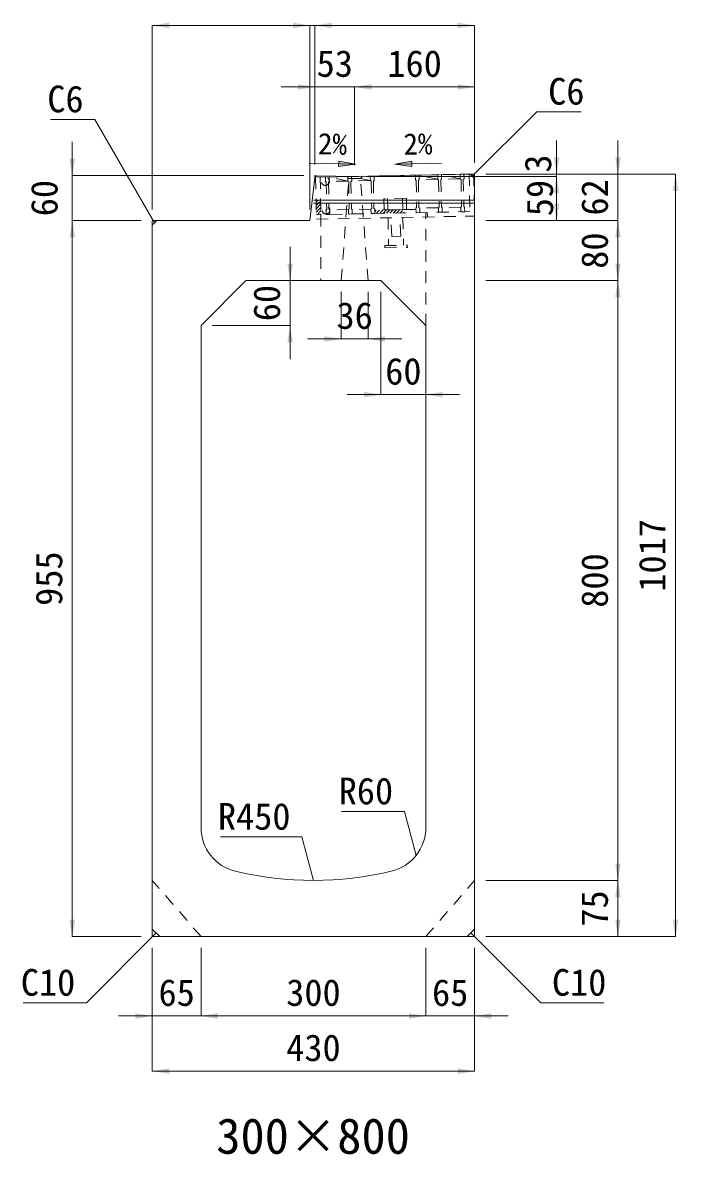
# Model space of a CAD drawing. Units: millimetres at full size; some dimension numbers follow another scale. Extents: x -3301 to 90699, y 107523 to 139162.
# Drawn here: x 18510 to 19385, y 132894 to 134404 of the extents above; entities that cross this region are included whole.
import ezdxf
from ezdxf.enums import TextEntityAlignment as Align

# ---------------------------------------------------------------- set-up
doc = ezdxf.new("R2010")
doc.units = ezdxf.units.MM
doc.header["$LTSCALE"] = 21
doc.header["$PDMODE"] = 32
doc.header["$PDSIZE"] = 10.5
doc.linetypes.add('USER1', pattern=[1.35, 0.75, -0.6])
for name, color, linetype, lineweight in [('0_2', 7, 'USER1', 9), ('寸法線', 7, 'Continuous', 9), ('引出線', 4, 'Continuous', 9), ('本体', 2, 'Continuous', 9), ('補助線', 8, 'Continuous', 13), ('ｸﾞﾚｰﾁﾝｸﾞ', 7, 'USER1', 9)]:
    doc.layers.add(name, color=color, linetype=linetype, lineweight=lineweight)
doc.styles.add('ＭＳ ゴシック', font='')
doc.styles.get('ＭＳ ゴシック').set_extended_font_data('MS Gothic')

# ---------------------------------------------------------------- blocks, each defined once
blk = doc.blocks.new('filled_arrow')
at = {"color": 0, "linetype": 'Continuous', "lineweight": -2}
blk.add_solid([(7.5, 1.25), (0, 0), (7.5, -1.25)], dxfattribs=at)

msp = doc.modelspace()

# ---------------------------------------------------------------- hatches: boundary and pattern name
at = {"layer": '引出線'}
for points in [[(18931.66, 134219.13), (18931.51, 134211.63), (18954.08, 134214.93)], [(19029.01, 134219.13), (19029.16, 134211.63), (19006.59, 134214.93)]]:
    msp.add_hatch(color=256, dxfattribs=at).paths.add_polyline_path(points)
at = {"layer": 'ｸﾞﾚｰﾁﾝｸﾞ'}
h = msp.add_hatch(dxfattribs=at)
h.set_pattern_fill('USER', color=256, style=0, pattern_type=2)
h.set_pattern_definition([(46.14576, (18376.71, 133819.99), (-2.28951, 2.19972), [75, -60])])
h.paths.add_polyline_path([(18900.78, 134197.53), (18906.78, 134197.65), (18907.78, 134147.66), (18901.78, 134147.54)])
h = msp.add_hatch(dxfattribs=at)
h.set_pattern_fill('USER', color=256, style=0, pattern_type=2)
h.set_pattern_definition([(46.14576, (18473.69, 133821.93), (-2.28951, 2.19972), [75, -60])])
h.paths.add_polyline_path([(18979.76, 134149.1), (18979.67, 134153.6), (19015.16, 134154.3), (19030.16, 134154.6), (19034.66, 134154.69), (19034.75, 134150.2), (19015.25, 134149.81)])

# ---------------------------------------------------------------- linework, layer by layer
at = {"layer": '0_2'}
for p, q in [((18934.88, 134059.63), (18945.2, 134195.72)), ((18942.38, 134198.78), (18945.2, 134195.72)), ((18945.2, 134195.72), (18960.56, 134195.72)), ((18963.38, 134198.78), (18960.56, 134195.72)), ((18970.88, 134059.63), (18960.56, 134195.72))]:
    msp.add_line(p, q, dxfattribs=at)
at = {"layer": '寸法線'}
for p, q in [((18682.88, 134399.96), (18892.88, 134399.96)), ((18682.88, 134154.63), (18682.88, 134399.96)), ((18847.88, 134399.96), (18944.88, 134399.96)), ((18892.88, 134154.63), (18892.88, 134399.96)), ((18892.88, 134154.63), (18892.88, 134399.96)), ((18899.88, 134214.63), (18899.88, 134399.96)), ((18899.88, 134399.96), (19112.88, 134399.96)), ((18899.88, 134214.63), (18899.88, 134399.96)), ((19112.88, 134216.63), (19112.88, 134399.96)), ((18854.88, 134317.94), (18997.88, 134317.94)), ((18899.88, 134214.63), (18899.88, 134317.94)), ((18952.88, 134213.57), (18952.88, 134317.94)), ((18952.88, 134317.94), (19112.88, 134317.94)), ((18952.88, 134213.57), (18952.88, 134317.94)), ((19112.88, 134216.63), (19112.88, 134317.94)), ((18576.13, 134244.63), (18576.13, 134094.63)), ((19222.38, 134246.63), (19222.38, 134153.57)), ((19304.23, 134246.63), (19304.23, 134094.63)), ((18884.88, 134199.63), (18576.13, 134199.63)), ((18967.88, 134198.57), (19222.38, 134198.57)), ((18967.88, 134198.57), (19222.38, 134198.57)), ((19127.88, 134201.63), (19222.38, 134201.63)), ((19127.88, 134201.63), (19381.1, 134201.63)), ((19127.88, 134201.63), (19304.23, 134201.63)), ((19222.38, 134198.57), (19222.38, 134139.63)), ((19381.1, 134201.63), (19381.1, 133184.63)), ((18667.88, 134139.63), (18576.13, 134139.63)), ((18576.13, 134139.63), (18576.13, 133184.63)), ((18667.88, 134139.63), (18576.13, 134139.63)), ((19127.88, 134139.63), (19222.38, 134139.63)), ((19127.88, 134139.63), (19304.23, 134139.63)), ((19127.88, 134139.63), (19304.23, 134139.63)), ((19304.23, 134139.63), (19304.23, 134059.63)), ((18866.77, 134104.63), (18866.77, 133954.63)), ((18822.88, 134059.63), (18866.77, 134059.63)), ((19127.88, 134059.63), (19304.23, 134059.63)), ((19127.88, 134059.63), (19304.23, 134059.63)), ((19304.23, 134059.63), (19304.23, 133259.63)), ((18934.88, 134044.63), (18934.88, 133981.79)), ((18970.88, 134044.63), (18970.88, 133981.79)), ((18987.88, 134044.63), (18987.88, 133907.51)), ((18762.88, 133999.63), (18866.77, 133999.63)), ((19047.88, 133984.63), (19047.88, 133907.51)), ((18889.88, 133981.79), (19015.88, 133981.79)), ((18942.88, 133907.51), (19092.88, 133907.51)), ((19127.88, 133259.63), (19304.23, 133259.63)), ((19127.88, 133259.63), (19304.23, 133259.63)), ((19304.23, 133259.63), (19304.23, 133184.63)), ((18667.88, 133184.63), (18576.13, 133184.63)), ((19127.88, 133184.63), (19304.23, 133184.63)), ((19127.88, 133184.63), (19381.1, 133184.63)), ((18682.88, 133169.63), (18682.88, 133078.8)), ((18682.88, 133169.63), (18682.88, 133005.2)), ((18747.88, 133169.63), (18747.88, 133078.8)), ((18747.88, 133169.63), (18747.88, 133078.8)), ((19047.88, 133169.63), (19047.88, 133078.8)), ((19047.88, 133169.63), (19047.88, 133078.8)), ((19112.88, 133169.63), (19112.88, 133078.8)), ((19112.88, 133169.63), (19112.88, 133005.2)), ((18637.88, 133078.8), (18792.88, 133078.8)), ((18747.88, 133078.8), (19047.88, 133078.8)), ((19002.88, 133078.8), (19157.88, 133078.8)), ((18682.88, 133005.2), (19112.88, 133005.2))]:
    msp.add_line(p, q, dxfattribs=at)
at = {"layer": '引出線'}
for p, q in [((18891.97, 134216.17), (18954.08, 134214.93)), ((19068.7, 134216.17), (19006.59, 134214.93))]:
    msp.add_line(p, q, dxfattribs=at)
for points in [[(19109.88, 134198.71), (19196.13, 134284.95), (19255.29, 134284.95)], [(18685.88, 134136.69), (18606.19, 134274.72), (18547.02, 134274.72)], [(19034.95, 133292.95), (19019.21, 133351.69), (18935.3, 133351.69)], [(18897.88, 133259.63), (18882.28, 133317.84), (18774.01, 133317.84)], [(18687.88, 133189.63), (18595.04, 133096.4), (18510.75, 133096.4)], [(19107.88, 133189.63), (19201.11, 133096.4), (19285.4, 133096.4)]]:
    msp.add_lwpolyline(points, dxfattribs=at)
at = {"layer": '引出線', "lineweight": 13}
for points in [[(18931.66, 134219.13), (18931.51, 134211.63), (18954.08, 134214.93)], [(19029.01, 134219.13), (19029.16, 134211.63), (19006.59, 134214.93)]]:
    msp.add_lwpolyline(points, close=True, dxfattribs=at)
at = {"layer": '本体', "lineweight": 13}
for p, q in [((18899.56, 134196.92), (18892.88, 134139.63)), ((18902.6, 134199.57), (18952.88, 134198.57)), ((18952.88, 134198.57), (19106.88, 134201.51)), ((19112.88, 134195.63), (19106.88, 134201.51)), ((19112.88, 133194.63), (19112.88, 134195.63)), ((18688.88, 134139.63), (18682.88, 134133.63)), ((18682.88, 134133.63), (18682.88, 133194.63)), ((18688.88, 134139.63), (18892.88, 134139.63)), ((18747.88, 133999.63), (18807.88, 134059.63)), ((18807.88, 134059.63), (18987.88, 134059.63)), ((18987.88, 134059.63), (19047.88, 133999.63)), ((18747.88, 133999.63), (18747.88, 133330.15)), ((19047.88, 133330.16), (19047.88, 133999.63)), ((18692.88, 133184.63), (18682.88, 133194.63)), ((18692.88, 133184.63), (19102.88, 133184.63)), ((19102.88, 133184.63), (19112.88, 133194.63))]:
    msp.add_line(p, q, dxfattribs=at)
at = {"layer": '本体', "color": 4}
for p, q in [((19112.88, 134166.76), (18897.8, 134166.76)), ((19112.88, 134162.76), (18897.8, 134162.76))]:
    msp.add_line(p, q, dxfattribs=at)
at = {"layer": '本体', "linetype": 'USER1'}
for p, q in [((19047.88, 133999.63), (19047.88, 134150.46)), ((18907.78, 134147.66), (18907.78, 134059.63))]:
    msp.add_line(p, q, dxfattribs=at)
at = {"layer": '本体', "color": 7, "linetype": 'USER1'}
for p, q in [((18747.88, 133184.63), (18682.88, 133259.63)), ((19047.88, 133184.63), (19112.88, 133259.63))]:
    msp.add_line(p, q, dxfattribs=at)
at = {"layer": '本体', "lineweight": 13}
for centre, radius, start, end in [((18902.54, 134196.57), 3, 88.85438, 173.34557), ((18807.88, 133330.15), 60, 180, 256.65779), ((18987.88, 133330.16), 60, 283.34251, 0), ((18897.88, 133709.63), 450, 256.65779, 283.34251)]:
    msp.add_arc(centre, radius, start, end, dxfattribs=at)
at = {"layer": '補助線'}
for p, q in [((18899.56, 134196.92), (18899.88, 134199.63)), ((18902.6, 134199.57), (18899.88, 134199.63)), ((19106.88, 134201.51), (19112.88, 134201.63)), ((19112.88, 134195.63), (19112.88, 134201.63)), ((18682.88, 134133.63), (18682.88, 134139.63)), ((18688.88, 134139.63), (18682.88, 134139.63)), ((18682.88, 133194.63), (18682.88, 133184.63)), ((18692.88, 133184.63), (18682.88, 133184.63)), ((19102.88, 133184.63), (19112.88, 133184.63)), ((19112.88, 133194.63), (19112.88, 133184.63))]:
    msp.add_line(p, q, dxfattribs=at)
at = {"layer": 'ｸﾞﾚｰﾁﾝｸﾞ'}
for p, q in [((18900.78, 134197.53), (19111.73, 134201.75)), ((18900.78, 134197.53), (18901.9, 134141.54)), ((18906.78, 134197.65), (18907.78, 134147.66)), ((18913.77, 134197.79), (19098.74, 134201.49)), ((18918.77, 134197.89), (18913.77, 134197.79)), ((18918.77, 134197.89), (18913.77, 134197.79)), ((18918.77, 134197.89), (18913.77, 134197.79)), ((18913.89, 134191.79), (18913.77, 134197.79)), ((18913.77, 134197.79), (18913.89, 134191.79)), ((18913.77, 134197.79), (18913.89, 134191.79)), ((18913.77, 134197.79), (18913.89, 134191.79)), ((18913.77, 134197.79), (18913.89, 134191.79)), ((18913.77, 134197.79), (18913.89, 134191.79)), ((18913.77, 134197.79), (18913.89, 134191.79)), ((18943.89, 134192.39), (18918.77, 134197.89)), ((18918.77, 134197.89), (18918.89, 134191.89)), ((18918.77, 134197.89), (18918.89, 134191.89)), ((18918.77, 134197.89), (18918.89, 134191.89)), ((18948.77, 134198.49), (18943.77, 134198.39)), ((18948.77, 134198.49), (18943.77, 134198.39)), ((18948.77, 134198.49), (18943.77, 134198.39)), ((18943.77, 134198.39), (18943.89, 134192.39)), ((18943.77, 134198.39), (18943.89, 134192.39)), ((18943.77, 134198.39), (18943.89, 134192.39)), ((18973.88, 134192.99), (18948.77, 134198.49)), ((18948.77, 134198.49), (18948.89, 134192.49)), ((18948.77, 134198.49), (18948.89, 134192.49)), ((18948.77, 134198.49), (18948.89, 134192.49)), ((18978.76, 134199.09), (18973.76, 134198.99)), ((18978.76, 134199.09), (18973.76, 134198.99)), ((18978.76, 134199.09), (18973.76, 134198.99)), ((18973.76, 134198.99), (18973.88, 134192.99)), ((18973.76, 134198.99), (18973.88, 134192.99)), ((18973.76, 134198.99), (18973.88, 134192.99)), ((18978.76, 134199.09), (18978.88, 134193.09)), ((18978.76, 134199.09), (18978.88, 134193.09)), ((18978.76, 134199.09), (18978.88, 134193.09)), ((19033.75, 134200.19), (19033.87, 134194.19)), ((19033.75, 134200.19), (19033.87, 134194.19)), ((19033.75, 134200.19), (19033.87, 134194.19)), ((19033.87, 134194.19), (19034.89, 134193.21)), ((19033.87, 134194.19), (19034.89, 134193.21)), ((19033.87, 134194.19), (19034.89, 134193.21)), ((19038.87, 134194.29), (19037.89, 134193.27)), ((19038.87, 134194.29), (19037.89, 134193.27)), ((19038.87, 134194.29), (19037.89, 134193.27)), ((19038.75, 134200.29), (19038.87, 134194.29)), ((19038.75, 134200.29), (19038.87, 134194.29)), ((19038.75, 134200.29), (19038.87, 134194.29)), ((19063.86, 134194.79), (19038.75, 134200.29)), ((19063.86, 134194.79), (19038.87, 134194.29)), ((19063.74, 134200.79), (19063.86, 134194.79)), ((19063.74, 134200.79), (19063.86, 134194.79)), ((19063.74, 134200.79), (19063.86, 134194.79)), ((19063.86, 134194.79), (19064.88, 134193.81)), ((19063.86, 134194.79), (19064.88, 134193.81)), ((19063.86, 134194.79), (19064.88, 134193.81)), ((19064.88, 134193.81), (19065.6, 134157.81)), ((19064.88, 134193.81), (19065.6, 134157.81)), ((19064.88, 134193.81), (19065.6, 134157.81)), ((19068.86, 134194.89), (19067.88, 134193.87)), ((19068.86, 134194.89), (19067.88, 134193.87)), ((19068.86, 134194.89), (19067.88, 134193.87)), ((19067.88, 134193.87), (19068.6, 134157.87)), ((19067.88, 134193.87), (19068.6, 134157.87)), ((19067.88, 134193.87), (19068.6, 134157.87)), ((19068.74, 134200.89), (19068.86, 134194.89)), ((19068.74, 134200.89), (19068.86, 134194.89)), ((19068.74, 134200.89), (19068.86, 134194.89)), ((19093.86, 134195.39), (19068.74, 134200.89)), ((19093.86, 134195.39), (19068.86, 134194.89)), ((19098.74, 134201.49), (19093.74, 134201.39)), ((19098.74, 134201.49), (19093.74, 134201.39)), ((19098.74, 134201.49), (19093.74, 134201.39)), ((19093.74, 134201.39), (19093.86, 134195.39)), ((19093.74, 134201.39), (19093.86, 134195.39)), ((19093.74, 134201.39), (19093.86, 134195.39)), ((19093.86, 134195.39), (19094.88, 134194.41)), ((19093.86, 134195.39), (19094.88, 134194.41)), ((19093.86, 134195.39), (19094.88, 134194.41)), ((19094.88, 134194.41), (19095.6, 134158.41)), ((19094.88, 134194.41), (19095.6, 134158.41)), ((19094.88, 134194.41), (19095.6, 134158.41)), ((19098.86, 134195.49), (19097.88, 134194.47)), ((19098.86, 134195.49), (19097.88, 134194.47)), ((19098.86, 134195.49), (19097.88, 134194.47)), ((19097.88, 134194.47), (19098.6, 134158.47)), ((19097.88, 134194.47), (19098.6, 134158.47)), ((19097.88, 134194.47), (19098.6, 134158.47)), ((19098.74, 134201.49), (19098.86, 134195.49)), ((19098.74, 134201.49), (19098.86, 134195.49)), ((19098.74, 134201.49), (19098.86, 134195.49)), ((19105.74, 134201.63), (19106.74, 134151.64)), ((19111.73, 134201.75), (19112.85, 134145.76)), ((18913.89, 134191.79), (18914.91, 134190.81)), ((18913.89, 134191.79), (18914.91, 134190.81)), ((18913.89, 134191.79), (18914.91, 134190.81)), ((18914.91, 134190.81), (18915.63, 134154.81)), ((18914.91, 134190.81), (18915.63, 134154.81)), ((18914.91, 134190.81), (18915.63, 134154.81)), ((18918.89, 134191.89), (18917.91, 134190.87)), ((18918.89, 134191.89), (18917.91, 134190.87)), ((18918.89, 134191.89), (18917.91, 134190.87)), ((18917.91, 134190.87), (18918.63, 134154.87)), ((18917.91, 134190.87), (18918.63, 134154.87)), ((18917.91, 134190.87), (18918.63, 134154.87)), ((18943.89, 134192.39), (18918.89, 134191.89)), ((18943.89, 134192.39), (18944.91, 134191.41)), ((18943.89, 134192.39), (18944.91, 134191.41)), ((18943.89, 134192.39), (18944.91, 134191.41)), ((18944.91, 134191.41), (18945.63, 134155.41)), ((18944.91, 134191.41), (18945.63, 134155.41)), ((18944.91, 134191.41), (18945.63, 134155.41)), ((18948.89, 134192.49), (18947.91, 134191.47)), ((18948.89, 134192.49), (18947.91, 134191.47)), ((18948.89, 134192.49), (18947.91, 134191.47)), ((18947.91, 134191.47), (18948.63, 134155.47)), ((18947.91, 134191.47), (18948.63, 134155.47)), ((18947.91, 134191.47), (18948.63, 134155.47)), ((18973.88, 134192.99), (18948.89, 134192.49)), ((18973.88, 134192.99), (18974.9, 134192.01)), ((18973.88, 134192.99), (18974.9, 134192.01)), ((18973.88, 134192.99), (18974.9, 134192.01)), ((18974.9, 134192.01), (18975.62, 134156.01)), ((18974.9, 134192.01), (18975.62, 134156.01)), ((18974.9, 134192.01), (18975.62, 134156.01)), ((18978.88, 134193.09), (18977.9, 134192.07)), ((18978.88, 134193.09), (18977.9, 134192.07)), ((18978.88, 134193.09), (18977.9, 134192.07)), ((18977.9, 134192.07), (18978.62, 134156.07)), ((18977.9, 134192.07), (18978.62, 134156.07)), ((18977.9, 134192.07), (18978.62, 134156.07)), ((19034.89, 134193.21), (19035.61, 134157.21)), ((19034.89, 134193.21), (19035.61, 134157.21)), ((19034.89, 134193.21), (19035.61, 134157.21)), ((19037.89, 134193.27), (19038.61, 134157.27)), ((19037.89, 134193.27), (19038.61, 134157.27)), ((19037.89, 134193.27), (19038.61, 134157.27)), ((19021.86, 134169.44), (18991.87, 134168.84)), ((18991.87, 134168.84), (18992.17, 134153.85)), ((18996.87, 134168.94), (18997.17, 134153.95)), ((19016.86, 134169.34), (19017.16, 134154.34)), ((19021.86, 134169.44), (19022.16, 134154.44)), ((19106.74, 134151.64), (18901.78, 134147.54)), ((18914.65, 134153.8), (18915.63, 134154.81)), ((18914.65, 134153.8), (18915.63, 134154.81)), ((18914.65, 134153.8), (18915.63, 134154.81)), ((18914.77, 134147.8), (18914.65, 134153.8)), ((18914.77, 134147.8), (18914.65, 134153.8)), ((18914.77, 134147.8), (18914.65, 134153.8)), ((18914.77, 134147.8), (18914.65, 134153.8)), ((18914.77, 134147.8), (18914.65, 134153.8)), ((18914.77, 134147.8), (18914.65, 134153.8)), ((18919.65, 134153.9), (18918.63, 134154.87)), ((18919.65, 134153.9), (18918.63, 134154.87)), ((18919.65, 134153.9), (18918.63, 134154.87)), ((18944.65, 134154.39), (18919.65, 134153.9)), ((18919.77, 134147.9), (18919.65, 134153.9)), ((18919.77, 134147.9), (18919.65, 134153.9)), ((18919.77, 134147.9), (18919.65, 134153.9)), ((18944.65, 134154.39), (18945.63, 134155.41)), ((18944.65, 134154.39), (18945.63, 134155.41)), ((18944.65, 134154.39), (18945.63, 134155.41)), ((18944.77, 134148.4), (18944.65, 134154.39)), ((18944.77, 134148.4), (18944.65, 134154.39)), ((18944.77, 134148.4), (18944.65, 134154.39)), ((18949.77, 134148.5), (18944.77, 134148.4)), ((18949.77, 134148.5), (18944.77, 134148.4)), ((18949.77, 134148.5), (18944.77, 134148.4)), ((18949.65, 134154.49), (18948.63, 134155.47)), ((18949.65, 134154.49), (18948.63, 134155.47)), ((18949.65, 134154.49), (18948.63, 134155.47)), ((18974.64, 134154.99), (18949.65, 134154.49)), ((18949.77, 134148.5), (18949.65, 134154.49)), ((18949.77, 134148.5), (18949.65, 134154.49)), ((18949.77, 134148.5), (18949.65, 134154.49)), ((18974.64, 134154.99), (18975.62, 134156.01)), ((18974.64, 134154.99), (18975.62, 134156.01)), ((18974.64, 134154.99), (18975.62, 134156.01)), ((18974.76, 134149), (18974.64, 134154.99)), ((18974.76, 134149), (18974.64, 134154.99)), ((18974.76, 134149), (18974.64, 134154.99)), ((18979.76, 134149.1), (18974.76, 134149)), ((18979.76, 134149.1), (18974.76, 134149)), ((18979.76, 134149.1), (18974.76, 134149)), ((18979.64, 134155.09), (18978.62, 134156.07)), ((18979.64, 134155.09), (18978.62, 134156.07)), ((18979.64, 134155.09), (18978.62, 134156.07)), ((18979.76, 134149.1), (18979.64, 134155.09)), ((18979.76, 134149.1), (18979.64, 134155.09)), ((18979.76, 134149.1), (18979.64, 134155.09)), ((19034.66, 134154.69), (18979.67, 134153.6)), ((19022.16, 134154.44), (18992.17, 134153.85)), ((19034.63, 134156.19), (19035.61, 134157.21)), ((19034.63, 134156.19), (19035.61, 134157.21)), ((19034.63, 134156.19), (19035.61, 134157.21)), ((19034.75, 134150.2), (19034.63, 134156.19)), ((19034.75, 134150.2), (19034.63, 134156.19)), ((19034.75, 134150.2), (19034.63, 134156.19)), ((19039.75, 134150.3), (19034.75, 134150.2)), ((19039.75, 134150.3), (19034.75, 134150.2)), ((19039.75, 134150.3), (19034.75, 134150.2)), ((19039.63, 134156.29), (19038.61, 134157.27)), ((19039.63, 134156.29), (19038.61, 134157.27)), ((19039.63, 134156.29), (19038.61, 134157.27)), ((19064.62, 134156.79), (19039.63, 134156.29)), ((19039.75, 134150.3), (19039.63, 134156.29)), ((19039.75, 134150.3), (19039.63, 134156.29)), ((19039.75, 134150.3), (19039.63, 134156.29)), ((19049.75, 134150.5), (19049.87, 134144.5)), ((19064.62, 134156.79), (19065.6, 134157.81)), ((19064.62, 134156.79), (19065.6, 134157.81)), ((19064.62, 134156.79), (19065.6, 134157.81)), ((19064.74, 134150.8), (19064.62, 134156.79)), ((19064.74, 134150.8), (19064.62, 134156.79)), ((19064.74, 134150.8), (19064.62, 134156.79)), ((19069.74, 134150.9), (19064.74, 134150.8)), ((19069.74, 134150.9), (19064.74, 134150.8)), ((19069.74, 134150.9), (19064.74, 134150.8)), ((19069.62, 134156.89), (19068.6, 134157.87)), ((19069.62, 134156.89), (19068.6, 134157.87)), ((19069.62, 134156.89), (19068.6, 134157.87)), ((19094.62, 134157.39), (19069.62, 134156.89)), ((19069.74, 134150.9), (19069.62, 134156.89)), ((19069.74, 134150.9), (19069.62, 134156.89)), ((19069.74, 134150.9), (19069.62, 134156.89)), ((19094.62, 134157.39), (19095.6, 134158.41)), ((19094.62, 134157.39), (19095.6, 134158.41)), ((19094.62, 134157.39), (19095.6, 134158.41)), ((19094.74, 134151.4), (19094.62, 134157.39)), ((19094.74, 134151.4), (19094.62, 134157.39)), ((19094.74, 134151.4), (19094.62, 134157.39)), ((19099.74, 134151.5), (19094.74, 134151.4)), ((19099.74, 134151.5), (19094.74, 134151.4)), ((19099.74, 134151.5), (19094.74, 134151.4)), ((19099.62, 134157.49), (19098.6, 134158.47)), ((19099.62, 134157.49), (19098.6, 134158.47)), ((19099.62, 134157.49), (19098.6, 134158.47)), ((19099.74, 134151.5), (19099.62, 134157.49)), ((19099.74, 134151.5), (19099.62, 134157.49)), ((19099.74, 134151.5), (19099.62, 134157.49)), ((19112.85, 134145.76), (19112.75, 134150.76)), ((18901.9, 134141.54), (19112.85, 134145.76)), ((18919.77, 134147.9), (18914.77, 134147.8)), ((18919.77, 134147.9), (18914.77, 134147.8)), ((18919.77, 134147.9), (18914.77, 134147.8)), ((18997.38, 134143.45), (18998.12, 134106.45)), ((19002.38, 134118.43), (19001.38, 134143.41)), ((19014.37, 134118.91), (19013.37, 134143.89)), ((19017.37, 134143.85), (19018.11, 134106.85)), ((19014.37, 134118.91), (19002.38, 134118.43)), ((18993.12, 134106.35), (19023.11, 134106.95)), ((18993.18, 134103.36), (18993.12, 134106.35)), ((18993.18, 134103.36), (19023.17, 134103.96)), ((19023.17, 134103.96), (19023.11, 134106.95))]:
    msp.add_line(p, q, dxfattribs=at)
for p in [(18913.89, 134191.79), (18914.65, 134153.8)]:
    msp.add_point(p, dxfattribs=at)

# ---------------------------------------------------------------- block references
at = {"layer": '寸法線', "xscale": 3, "yscale": 3}
for p in [(18682.88, 134399.96), (18899.88, 134399.96), (18899.88, 134399.96), (18952.88, 134317.94), (18952.88, 134317.94), (18970.88, 133981.79), (19047.88, 133907.51), (18747.88, 133078.8), (18747.88, 133078.8), (19112.88, 133078.8), (18682.88, 133005.2)]:
    msp.add_blockref('filled_arrow', p, dxfattribs=at)
for p, rotation in [((18892.88, 134399.96), 180), ((18892.88, 134399.96), 180), ((19112.88, 134399.96), 180), ((18899.88, 134317.94), 180), ((19112.88, 134317.94), 180), ((19222.38, 134201.63), 90), ((19304.23, 134201.63), 90), ((18576.13, 134199.63), 90), ((19222.38, 134198.57), 270), ((19381.1, 134201.63), 270), ((19222.38, 134139.63), 90), ((18576.13, 134139.63), 270), ((18576.13, 134139.63), 270), ((19304.23, 134139.63), 270), ((19304.23, 134139.63), 270), ((18866.77, 134059.63), 90), ((19304.23, 134059.63), 90), ((19304.23, 134059.63), 270), ((18866.77, 133999.63), 270), ((18934.88, 133981.79), 180), ((18987.88, 133907.51), 180), ((19304.23, 133259.63), 90), ((19304.23, 133259.63), 270), ((18576.13, 133184.63), 90), ((19304.23, 133184.63), 90), ((19381.1, 133184.63), 90), ((18682.88, 133078.8), 180), ((19047.88, 133078.8), 180), ((19047.88, 133078.8), 180), ((19112.88, 133005.2), 180)]:
    msp.add_blockref('filled_arrow', p, dxfattribs=dict(at, rotation=rotation))
at = {"layer": '引出線', "xscale": 0.12, "yscale": 0.12}
for p, rotation in [((19109.88, 134198.71), 45), ((18685.88, 134136.69), 120), ((19034.95, 133292.95), 105), ((18897.88, 133259.63), 105), ((18687.88, 133189.63), 225.1), ((19107.88, 133189.63), 315)]:
    msp.add_blockref('filled_arrow', p, dxfattribs=dict(at, rotation=rotation))

# ---------------------------------------------------------------- texts
at = {"layer": '0_2', "style": 'ＭＳ ゴシック'}
msp.add_text('300×800', height=47.47, dxfattribs=at).set_placement((18897.4, 132918.73), align=Align.MIDDLE_CENTER)
at = {"layer": '寸法線', "style": 'ＭＳ ゴシック'}
for s, p in [('53', (18926.38, 134349.19)), ('160', (19032.88, 134349.19)), ('36', (18952.88, 134013.04)), ('60', (19017.88, 133938.76)), ('65', (18715.38, 133110.05)), ('300', (18897.88, 133110.05)), ('65', (19080.38, 133110.05)), ('430', (18897.88, 133036.45))]:
    msp.add_text(s, height=35.6, dxfattribs=at).set_placement(p, align=Align.MIDDLE_CENTER)
for s, p in [('3', (19197.43, 134215.67)), ('60', (18538.63, 134169.63)), ('59', (19199.88, 134169.75)), ('62', (19272.98, 134170.63)), ('80', (19272.98, 134099.63)), ('60', (18835.52, 134029.63)), ('1017', (19349.85, 133693.13)), ('955', (18544.88, 133662.13)), ('800', (19272.98, 133659.63)), ('75', (19272.98, 133222.13))]:
    msp.add_text(s, height=35.6, rotation=90, dxfattribs=at).set_placement(p, align=Align.MIDDLE_CENTER)
at = {"layer": '引出線', "style": 'ＭＳ ゴシック'}
for s, p in [('C6', (19211.13, 134329.95)), ('C10', (19216.11, 133141.4))]:
    msp.add_text(s, height=35.6, dxfattribs=at).set_placement(p, align=Align.TOP_LEFT)
for s, p in [('C6', (18591.19, 134319.72)), ('R60', (19004.21, 133396.69)), ('R450', (18867.28, 133362.84)), ('C10', (18580.04, 133141.4))]:
    msp.add_text(s, height=35.6, dxfattribs=at).set_placement(p, align=Align.TOP_RIGHT)
for rotation, p in [(359, (18923.3, 134242.05)), (1, (19037.37, 134242.05))]:
    msp.add_text('2%', height=28.48, rotation=rotation, dxfattribs=at).set_placement(p, align=Align.MIDDLE_CENTER)

doc.saveas('drawing.dxf')
